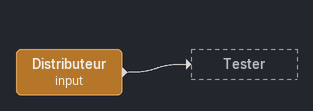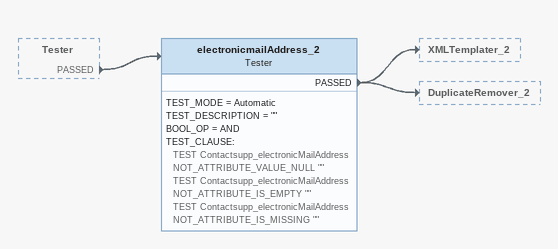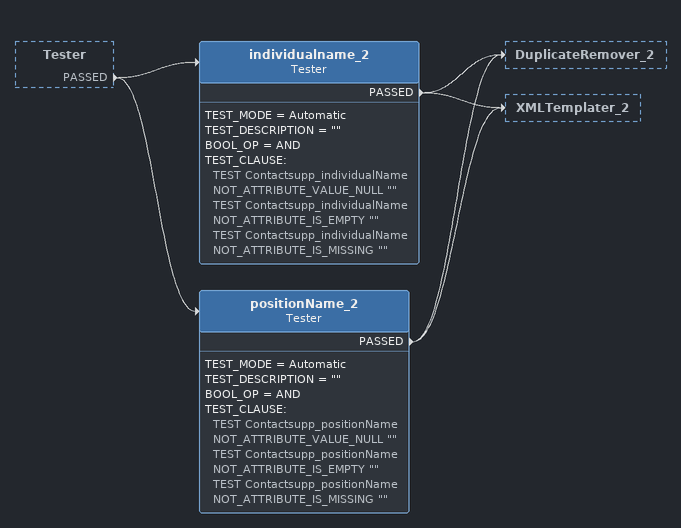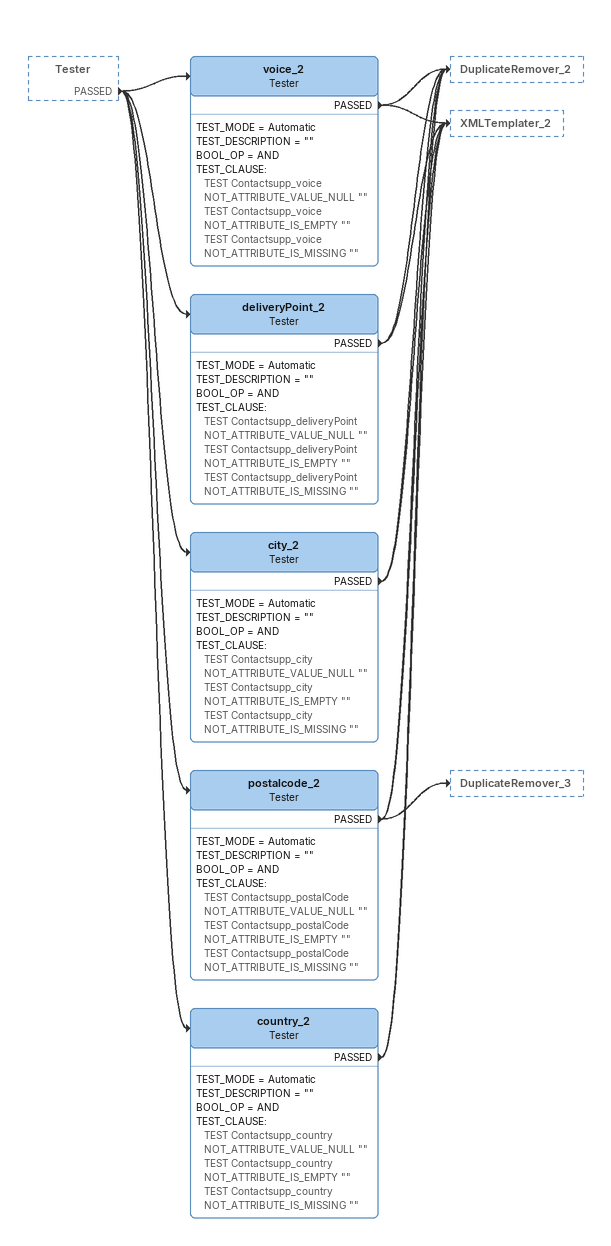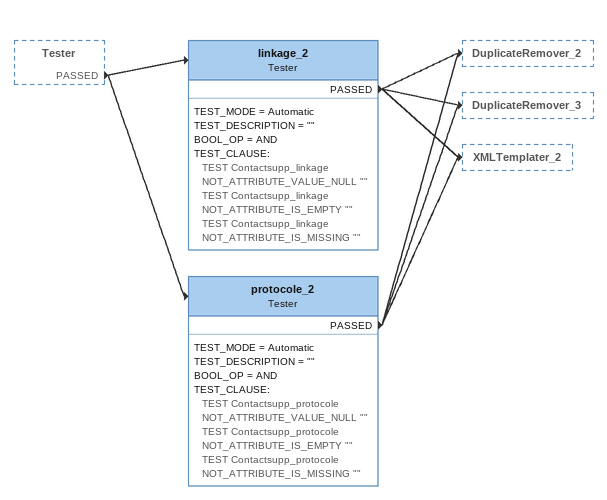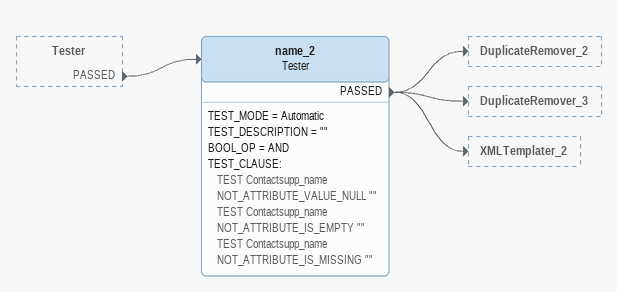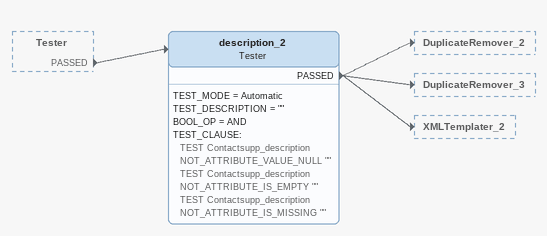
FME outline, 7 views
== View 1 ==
Distributeur (input)
    -> Tester

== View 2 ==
Tester [outside]
    PASSED -> electronicmailAddress_2
electronicmailAddress_2: Tester
    TEST_MODE = Automatic
    TEST_DESCRIPTION = ""
    BOOL_OP = AND
    TEST_CLAUSE:
      TEST Contactsupp_electronicMailAddress NOT_ATTRIBUTE_VALUE_NULL ""
      TEST Contactsupp_electronicMailAddress NOT_ATTRIBUTE_IS_EMPTY ""
      TEST Contactsupp_electronicMailAddress NOT_ATTRIBUTE_IS_MISSING ""
    PASSED -> XMLTemplater_2
    PASSED -> DuplicateRemover_2

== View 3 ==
Tester [outside]
    PASSED -> positionName_2
    PASSED -> individualname_2
individualname_2: Tester
    TEST_MODE = Automatic
    TEST_DESCRIPTION = ""
    BOOL_OP = AND
    TEST_CLAUSE:
      TEST Contactsupp_individualName NOT_ATTRIBUTE_VALUE_NULL ""
      TEST Contactsupp_individualName NOT_ATTRIBUTE_IS_EMPTY ""
      TEST Contactsupp_individualName NOT_ATTRIBUTE_IS_MISSING ""
    PASSED -> DuplicateRemover_2
    PASSED -> XMLTemplater_2
positionName_2: Tester
    TEST_MODE = Automatic
    TEST_DESCRIPTION = ""
    BOOL_OP = AND
    TEST_CLAUSE:
      TEST Contactsupp_positionName NOT_ATTRIBUTE_VALUE_NULL ""
      TEST Contactsupp_positionName NOT_ATTRIBUTE_IS_EMPTY ""
      TEST Contactsupp_positionName NOT_ATTRIBUTE_IS_MISSING ""
    PASSED -> DuplicateRemover_2
    PASSED -> XMLTemplater_2

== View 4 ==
Tester [outside]
    PASSED -> deliveryPoint_2
    PASSED -> voice_2
    PASSED -> city_2
    PASSED -> country_2
    PASSED -> postalcode_2
voice_2: Tester
    TEST_MODE = Automatic
    TEST_DESCRIPTION = ""
    BOOL_OP = AND
    TEST_CLAUSE:
      TEST Contactsupp_voice NOT_ATTRIBUTE_VALUE_NULL ""
      TEST Contactsupp_voice NOT_ATTRIBUTE_IS_EMPTY ""
      TEST Contactsupp_voice NOT_ATTRIBUTE_IS_MISSING ""
    PASSED -> DuplicateRemover_2
    PASSED -> XMLTemplater_2
deliveryPoint_2: Tester
    TEST_MODE = Automatic
    TEST_DESCRIPTION = ""
    BOOL_OP = AND
    TEST_CLAUSE:
      TEST Contactsupp_deliveryPoint NOT_ATTRIBUTE_VALUE_NULL ""
      TEST Contactsupp_deliveryPoint NOT_ATTRIBUTE_IS_EMPTY ""
      TEST Contactsupp_deliveryPoint NOT_ATTRIBUTE_IS_MISSING ""
    PASSED -> DuplicateRemover_2
    PASSED -> XMLTemplater_2
city_2: Tester
    TEST_MODE = Automatic
    TEST_DESCRIPTION = ""
    BOOL_OP = AND
    TEST_CLAUSE:
      TEST Contactsupp_city NOT_ATTRIBUTE_VALUE_NULL ""
      TEST Contactsupp_city NOT_ATTRIBUTE_IS_EMPTY ""
      TEST Contactsupp_city NOT_ATTRIBUTE_IS_MISSING ""
    PASSED -> DuplicateRemover_2
    PASSED -> XMLTemplater_2
postalcode_2: Tester
    TEST_MODE = Automatic
    TEST_DESCRIPTION = ""
    BOOL_OP = AND
    TEST_CLAUSE:
      TEST Contactsupp_postalCode NOT_ATTRIBUTE_VALUE_NULL ""
      TEST Contactsupp_postalCode NOT_ATTRIBUTE_IS_EMPTY ""
      TEST Contactsupp_postalCode NOT_ATTRIBUTE_IS_MISSING ""
    PASSED -> DuplicateRemover_2
    PASSED -> DuplicateRemover_3
    PASSED -> XMLTemplater_2
country_2: Tester
    TEST_MODE = Automatic
    TEST_DESCRIPTION = ""
    BOOL_OP = AND
    TEST_CLAUSE:
      TEST Contactsupp_country NOT_ATTRIBUTE_VALUE_NULL ""
      TEST Contactsupp_country NOT_ATTRIBUTE_IS_EMPTY ""
      TEST Contactsupp_country NOT_ATTRIBUTE_IS_MISSING ""
    PASSED -> DuplicateRemover_2
    PASSED -> XMLTemplater_2

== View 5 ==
Tester [outside]
    PASSED -> linkage_2
    PASSED -> protocole_2
linkage_2: Tester
    TEST_MODE = Automatic
    TEST_DESCRIPTION = ""
    BOOL_OP = AND
    TEST_CLAUSE:
      TEST Contactsupp_linkage NOT_ATTRIBUTE_VALUE_NULL ""
      TEST Contactsupp_linkage NOT_ATTRIBUTE_IS_EMPTY ""
      TEST Contactsupp_linkage NOT_ATTRIBUTE_IS_MISSING ""
    PASSED -> DuplicateRemover_2
    PASSED -> DuplicateRemover_3
    PASSED -> XMLTemplater_2
protocole_2: Tester
    TEST_MODE = Automatic
    TEST_DESCRIPTION = ""
    BOOL_OP = AND
    TEST_CLAUSE:
      TEST Contactsupp_protocole NOT_ATTRIBUTE_VALUE_NULL ""
      TEST Contactsupp_protocole NOT_ATTRIBUTE_IS_EMPTY ""
      TEST Contactsupp_protocole NOT_ATTRIBUTE_IS_MISSING ""
    PASSED -> DuplicateRemover_2
    PASSED -> DuplicateRemover_3
    PASSED -> XMLTemplater_2

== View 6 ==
Tester [outside]
    PASSED -> name_2
name_2: Tester
    TEST_MODE = Automatic
    TEST_DESCRIPTION = ""
    BOOL_OP = AND
    TEST_CLAUSE:
      TEST Contactsupp_name NOT_ATTRIBUTE_VALUE_NULL ""
      TEST Contactsupp_name NOT_ATTRIBUTE_IS_EMPTY ""
      TEST Contactsupp_name NOT_ATTRIBUTE_IS_MISSING ""
    PASSED -> DuplicateRemover_2
    PASSED -> DuplicateRemover_3
    PASSED -> XMLTemplater_2

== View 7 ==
Tester [outside]
    PASSED -> description_2
description_2: Tester
    TEST_MODE = Automatic
    TEST_DESCRIPTION = ""
    BOOL_OP = AND
    TEST_CLAUSE:
      TEST Contactsupp_description NOT_ATTRIBUTE_VALUE_NULL ""
      TEST Contactsupp_description NOT_ATTRIBUTE_IS_EMPTY ""
      TEST Contactsupp_description NOT_ATTRIBUTE_IS_MISSING ""
    PASSED -> DuplicateRemover_2
    PASSED -> DuplicateRemover_3
    PASSED -> XMLTemplater_2
